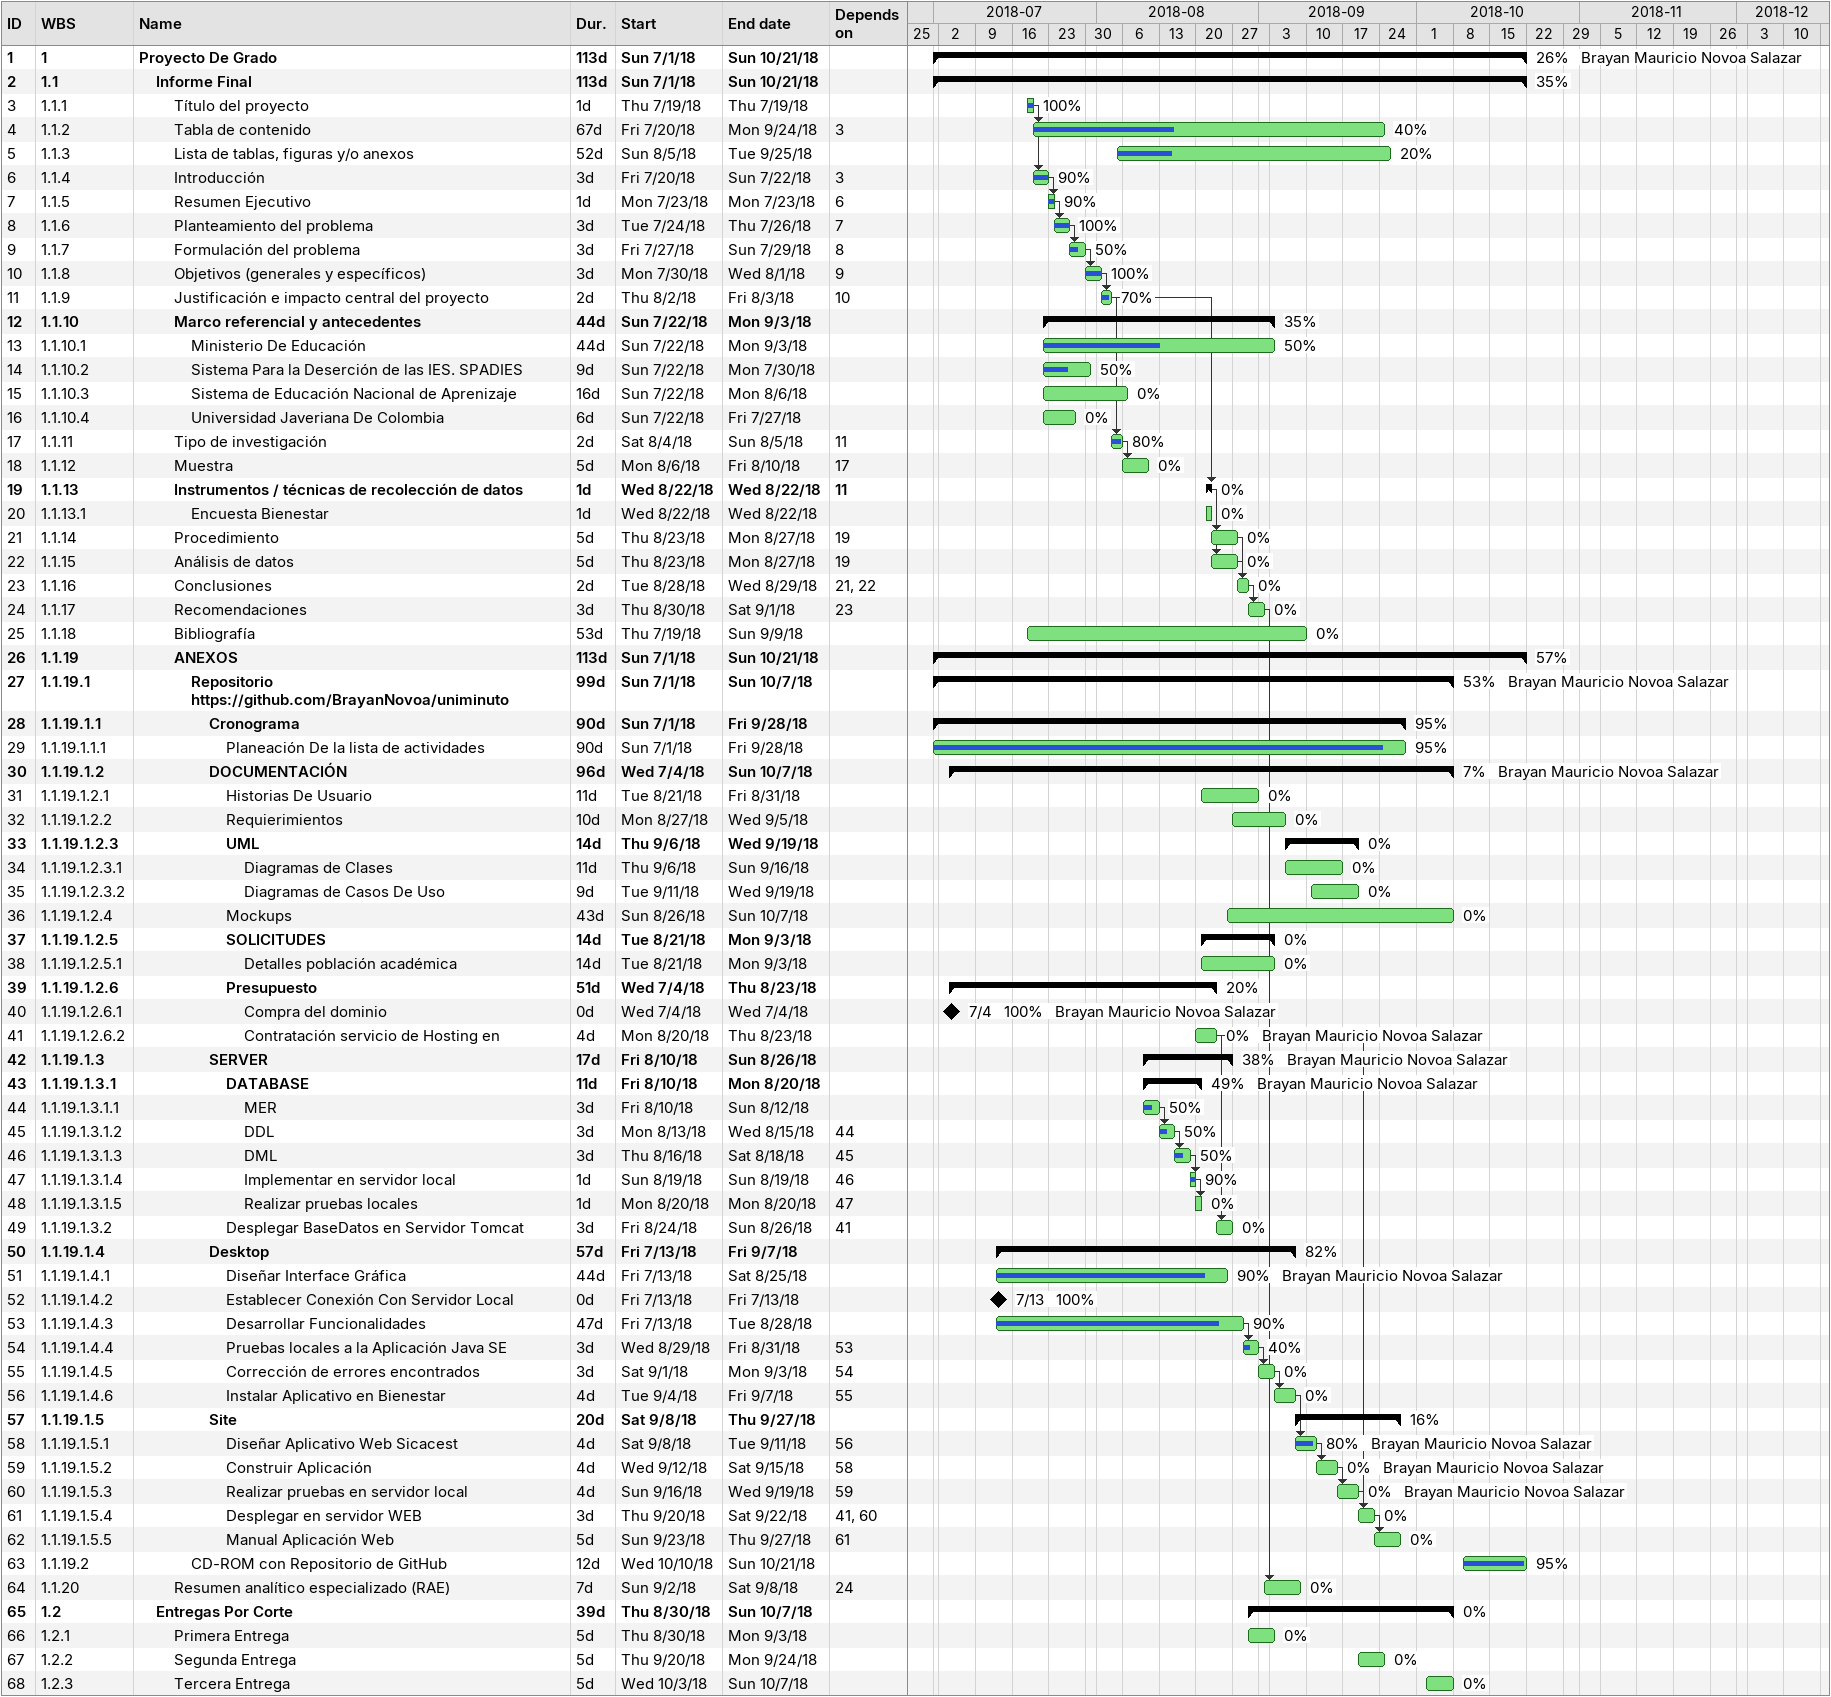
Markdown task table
| ID | WBS | Task | Duration | Start | Finish | Predecessors | Resources | % complete |
|---|---|---|---|---|---|---|---|---|
| 1 | 1 | **Proyecto De Grado** | 113d | 2018-07-01 | 2018-10-21 |  | Brayan Mauricio Novoa Salazar | 26 |
| 2 | 1.1 | **Informe Final** | 113d | 2018-07-01 | 2018-10-21 |  |  | 35 |
| 3 | 1.1.1 | Título del proyecto | 1d | 2018-07-19 | 2018-07-19 |  |  | 100 |
| 4 | 1.1.2 | Tabla de contenido | 67d | 2018-07-20 | 2018-09-24 | 3 |  | 40 |
| 5 | 1.1.3 | Lista de tablas, figuras y/o anexos | 52d | 2018-08-05 | 2018-09-25 |  |  | 20 |
| 6 | 1.1.4 | Introducción | 3d | 2018-07-20 | 2018-07-22 | 3 |  | 90 |
| 7 | 1.1.5 | Resumen Ejecutivo | 1d | 2018-07-23 | 2018-07-23 | 6 |  | 90 |
| 8 | 1.1.6 | Planteamiento del problema | 3d | 2018-07-24 | 2018-07-26 | 7 |  | 100 |
| 9 | 1.1.7 | Formulación del problema | 3d | 2018-07-27 | 2018-07-29 | 8 |  | 50 |
| 10 | 1.1.8 | Objetivos (generales y específicos) | 3d | 2018-07-30 | 2018-08-01 | 9 |  | 100 |
| 11 | 1.1.9 | Justificación e impacto central del proyecto | 2d | 2018-08-02 | 2018-08-03 | 10 |  | 70 |
| 12 | 1.1.10 | **Marco referencial y antecedentes** | 44d | 2018-07-22 | 2018-09-03 |  |  | 35 |
| 13 | 1.1.10.1 | Ministerio De Educación | 44d | 2018-07-22 | 2018-09-03 |  |  | 50 |
| 14 | 1.1.10.2 | Sistema Para la Deserción de las IES. SPADIES | 9d | 2018-07-22 | 2018-07-30 |  |  | 50 |
| 15 | 1.1.10.3 | Sistema de Educación Nacional de Aprenizaje | 16d | 2018-07-22 | 2018-08-06 |  |  | 0 |
| 16 | 1.1.10.4 | Universidad Javeriana De Colombia | 6d | 2018-07-22 | 2018-07-27 |  |  | 0 |
| 17 | 1.1.11 | Tipo de investigación | 2d | 2018-08-04 | 2018-08-05 | 11 |  | 80 |
| 18 | 1.1.12 | Muestra | 5d | 2018-08-06 | 2018-08-10 | 17 |  | 0 |
| 19 | 1.1.13 | **Instrumentos / técnicas de recolección de datos** | 1d | 2018-08-22 | 2018-08-22 | 11 |  | 0 |
| 20 | 1.1.13.1 | Encuesta Bienestar | 1d | 2018-08-22 | 2018-08-22 |  |  | 0 |
| 21 | 1.1.14 | Procedimiento | 5d | 2018-08-23 | 2018-08-27 | 19 |  | 0 |
| 22 | 1.1.15 | Análisis de datos | 5d | 2018-08-23 | 2018-08-27 | 19 |  | 0 |
| 23 | 1.1.16 | Conclusiones | 2d | 2018-08-28 | 2018-08-29 | 21, 22 |  | 0 |
| 24 | 1.1.17 | Recomendaciones | 3d | 2018-08-30 | 2018-09-01 | 23 |  | 0 |
| 25 | 1.1.18 | Bibliografía | 53d | 2018-07-19 | 2018-09-09 |  |  | 0 |
| 26 | 1.1.19 | **ANEXOS** | 113d | 2018-07-01 | 2018-10-21 |  |  | 57 |
| 27 | 1.1.19.1 | **Repositorio https://github.com/BrayanNovoa/uniminuto** | 99d | 2018-07-01 | 2018-10-07 |  | Brayan Mauricio Novoa Salazar | 53 |
| 28 | 1.1.19.1.1 | **Cronograma** | 90d | 2018-07-01 | 2018-09-28 |  |  | 95 |
| 29 | 1.1.19.1.1.1 | Planeación De la lista de actividades | 90d | 2018-07-01 | 2018-09-28 |  |  | 95 |
| 30 | 1.1.19.1.2 | **DOCUMENTACIÓN** | 96d | 2018-07-04 | 2018-10-07 |  | Brayan Mauricio Novoa Salazar | 7 |
| 31 | 1.1.19.1.2.1 | Historias De Usuario | 11d | 2018-08-21 | 2018-08-31 |  |  | 0 |
| 32 | 1.1.19.1.2.2 | Requierimientos | 10d | 2018-08-27 | 2018-09-05 |  |  | 0 |
| 33 | 1.1.19.1.2.3 | **UML** | 14d | 2018-09-06 | 2018-09-19 |  |  | 0 |
| 34 | 1.1.19.1.2.3.1 | Diagramas de Clases | 11d | 2018-09-06 | 2018-09-16 |  |  | 0 |
| 35 | 1.1.19.1.2.3.2 | Diagramas de Casos De Uso | 9d | 2018-09-11 | 2018-09-19 |  |  | 0 |
| 36 | 1.1.19.1.2.4 | Mockups | 43d | 2018-08-26 | 2018-10-07 |  |  | 0 |
| 37 | 1.1.19.1.2.5 | **SOLICITUDES** | 14d | 2018-08-21 | 2018-09-03 |  |  | 0 |
| 38 | 1.1.19.1.2.5.1 | Detalles población académica | 14d | 2018-08-21 | 2018-09-03 |  |  | 0 |
| 39 | 1.1.19.1.2.6 | **Presupuesto** | 51d | 2018-07-04 | 2018-08-23 |  |  | 20 |
| 40 | 1.1.19.1.2.6.1 | Compra del dominio | 0d | 2018-07-04 | 2018-07-04 |  | Brayan Mauricio Novoa Salazar | 100 |
| 41 | 1.1.19.1.2.6.2 | Contratación servicio de Hosting en | 4d | 2018-08-20 | 2018-08-23 |  | Brayan Mauricio Novoa Salazar | 0 |
| 42 | 1.1.19.1.3 | **SERVER** | 17d | 2018-08-10 | 2018-08-26 |  | Brayan Mauricio Novoa Salazar | 38 |
| 43 | 1.1.19.1.3.1 | **DATABASE** | 11d | 2018-08-10 | 2018-08-20 |  | Brayan Mauricio Novoa Salazar | 49 |
| 44 | 1.1.19.1.3.1.1 | MER | 3d | 2018-08-10 | 2018-08-12 |  |  | 50 |
| 45 | 1.1.19.1.3.1.2 | DDL | 3d | 2018-08-13 | 2018-08-15 | 44 |  | 50 |
| 46 | 1.1.19.1.3.1.3 | DML | 3d | 2018-08-16 | 2018-08-18 | 45 |  | 50 |
| 47 | 1.1.19.1.3.1.4 | Implementar en servidor local | 1d | 2018-08-19 | 2018-08-19 | 46 |  | 90 |
| 48 | 1.1.19.1.3.1.5 | Realizar pruebas locales | 1d | 2018-08-20 | 2018-08-20 | 47 |  | 0 |
| 49 | 1.1.19.1.3.2 | Desplegar BaseDatos en Servidor Tomcat | 3d | 2018-08-24 | 2018-08-26 | 41 |  | 0 |
| 50 | 1.1.19.1.4 | **Desktop** | 57d | 2018-07-13 | 2018-09-07 |  |  | 82 |
| 51 | 1.1.19.1.4.1 | Diseñar Interface Gráfica | 44d | 2018-07-13 | 2018-08-25 |  | Brayan Mauricio Novoa Salazar | 90 |
| 52 | 1.1.19.1.4.2 | Establecer Conexión Con Servidor Local | 0d | 2018-07-13 | 2018-07-13 |  |  | 100 |
| 53 | 1.1.19.1.4.3 | Desarrollar Funcionalidades | 47d | 2018-07-13 | 2018-08-28 |  |  | 90 |
| 54 | 1.1.19.1.4.4 | Pruebas locales a la Aplicación Java SE | 3d | 2018-08-29 | 2018-08-31 | 53 |  | 40 |
| 55 | 1.1.19.1.4.5 | Corrección de errores encontrados | 3d | 2018-09-01 | 2018-09-03 | 54 |  | 0 |
| 56 | 1.1.19.1.4.6 | Instalar Aplicativo en Bienestar | 4d | 2018-09-04 | 2018-09-07 | 55 |  | 0 |
| 57 | 1.1.19.1.5 | **Site** | 20d | 2018-09-08 | 2018-09-27 |  |  | 16 |
| 58 | 1.1.19.1.5.1 | Diseñar Aplicativo Web Sicacest | 4d | 2018-09-08 | 2018-09-11 | 56 | Brayan Mauricio Novoa Salazar | 80 |
| 59 | 1.1.19.1.5.2 | Construir Aplicación | 4d | 2018-09-12 | 2018-09-15 | 58 | Brayan Mauricio Novoa Salazar | 0 |
| 60 | 1.1.19.1.5.3 | Realizar pruebas en servidor local | 4d | 2018-09-16 | 2018-09-19 | 59 | Brayan Mauricio Novoa Salazar | 0 |
| 61 | 1.1.19.1.5.4 | Desplegar en servidor WEB | 3d | 2018-09-20 | 2018-09-22 | 41, 60 |  | 0 |
| 62 | 1.1.19.1.5.5 | Manual Aplicación Web | 5d | 2018-09-23 | 2018-09-27 | 61 |  | 0 |
| 63 | 1.1.19.2 | CD-ROM con Repositorio de GitHub | 12d | 2018-10-10 | 2018-10-21 |  |  | 95 |
| 64 | 1.1.20 | Resumen analítico especializado (RAE) | 7d | 2018-09-02 | 2018-09-08 | 24 |  | 0 |
| 65 | 1.2 | **Entregas Por Corte** | 39d | 2018-08-30 | 2018-10-07 |  |  | 0 |
| 66 | 1.2.1 | Primera Entrega | 5d | 2018-08-30 | 2018-09-03 |  |  | 0 |
| 67 | 1.2.2 | Segunda Entrega | 5d | 2018-09-20 | 2018-09-24 |  |  | 0 |
| 68 | 1.2.3 | Tercera Entrega | 5d | 2018-10-03 | 2018-10-07 |  |  | 0 |
